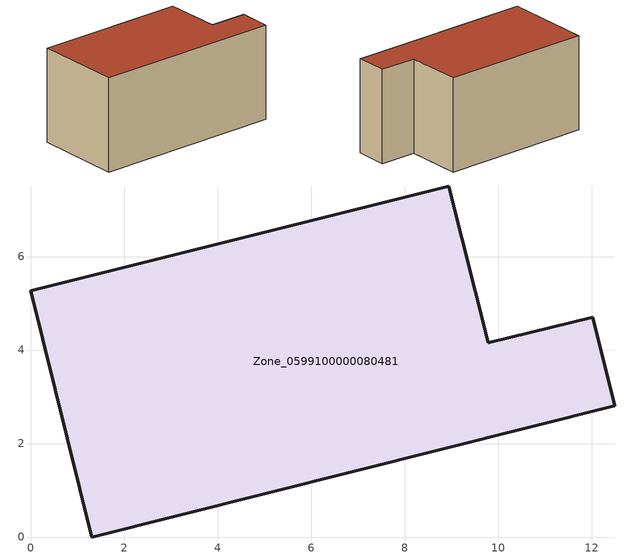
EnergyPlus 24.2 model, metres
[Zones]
Zone_0599100000080481
 floor ground (C_G): 1.31,0 0,5.27 8.94,7.51 9.78,4.16 12.02,4.7 12.49,2.81 z0
 wall outside (C_F): 9.78,4.16 8.94,7.51 0,5.27 1.31,0 12.49,2.81 12.02,4.7 9.78,4.16 z0:5.78
 roof outside (C_R): 12.49,2.81 12.02,4.7 9.78,4.16 8.94,7.51 0,5.27 1.31,0 z5.78
[BUILDING]
Pand.0599100000080481: North Axis=0; Terrain=City; Loads Convergence Tolerance Value=0.04; Temperature Convergence Tolerance Value=0.4; Solar Distribution=FullExterior; Maximum Number of Warmup Days=25; Minimum Number of Warmup Days=1
[Site:Location]
Rotterdam.The.Hague.AP_ZH_NLD Design_Conditions: Latitude=51.96; Longitude=4.45; Time Zone=1; Elevation=-4.5
[SITE:GROUNDTEMPERATURE:BUILDINGSURFACE]
18, 18, 18, 18, 18, 18, 18, 18, 18, 18, 18, 18
[MATERIAL] Thermal Absorptance=0.9; Solar Absorptance=0.7; Visible Absorptance=0.7
Name | Roughness | Thickness | Conductivity | Density | Specific Heat
G.TI.1975-1991 | MediumSmooth | 0.15 | 0.288461 | 540 | 1210
F.TI.1975-1991 | Rough | 0.3 | 0.230769 | 1920 | 840
R.TI.1975-1991 | MediumRough | 0.2 | 0.153846 | 1500 | 1000
[CONSTRUCTION]
C_G: G.TI.1975-1991
C_F: F.TI.1975-1991
C_R: R.TI.1975-1991
[ZONE]
Zone_0599100000080481: Type=1; Multiplier=1; Ceiling Height=Autocalculate; Volume=Autocalculate; Floor Area=autocalculate; Part of Total Floor Area=Yes
[ZONEINFILTRATION:DESIGNFLOWRATE]
Infil_Zone_0599100000080481: Zone or ZoneList or Space or SpaceList=Zone_0599100000080481; Schedule=AlwaysOn; Design Flow Rate Calculation Method=Flow/Area; Flow Rate per Floor Area=0.003; Constant Term Coefficient=1; Temperature Term Coefficient=0; Velocity Term Coefficient=0; Velocity Squared Term Coefficient=0
[HVACTEMPLATE:ZONE:IDEALLOADSAIRSYSTEM]
Zone_0599100000080481: Maximum Heating Supply Air Temperature=50; Minimum Cooling Supply Air Temperature=13; Maximum Heating Supply Air Humidity Ratio=0.0156; Minimum Cooling Supply Air Humidity Ratio=0.0077; Heating Limit=NoLimit; Cooling Limit=NoLimit; Dehumidification Control Type=ConstantSensibleHeatRatio; Cooling Sensible Heat Ratio=0.7; Dehumidification Setpoint=60; Humidification Control Type=None; Humidification Setpoint=30; Outdoor Air Method=None; Outdoor Air Flow Rate per Person=0.00944; Outdoor Air Flow Rate per Zone Floor Area=0; Outdoor Air Flow Rate per Zone=0; Demand Controlled Ventilation Type=None; Outdoor Air Economizer Type=NoEconomizer; Heat Recovery Type=None; Sensible Heat Recovery Effectiveness=0.7; Latent Heat Recovery Effectiveness=0.65
[ZONECONTROL:THERMOSTAT]
ThermostatControl_Zone_0599100000080481: Zone or ZoneList=Zone_0599100000080481; Control Type Schedule=DualSetpointControlType; Control 1=Thermostat_Zone_0599100000080481; Temperature Difference Between Cutout And Setpoint=0
[THERMOSTATSETPOINT:DUALSETPOINT]
Thermostat_Zone_0599100000080481: Heating Setpoint Temperature Schedule=HeatingSetpoint_Zone_0599100000080481; Cooling Setpoint Temperature Schedule=CoolingSetpoint_Zone_0599100000080481
[SCHEDULE:COMPACT]
HeatingSetpoint_Zone_0599100000080481: Through: 12/31, For: AllDays, Until: 24:00, 21
CoolingSetpoint_Zone_0599100000080481: Through: 12/31, For: AllDays, Until: 24:00, 24
DualSetpointControlType: Through: 12/31, For: AllDays, Until: 24:00, 4
AlwaysOn: Through: 12/31, For: AllDays, Until: 24:00, 1
